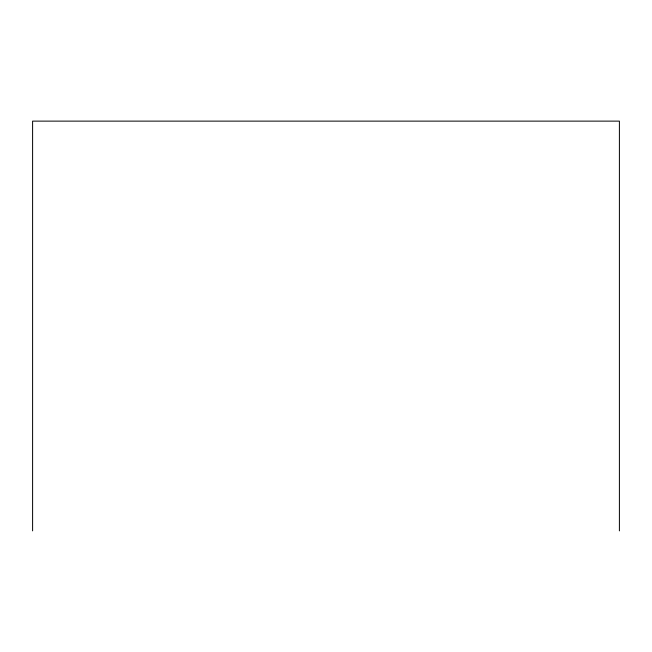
<?xml version="1.0" encoding="UTF-8"?>
<svg xmlns="http://www.w3.org/2000/svg" width="652" height="652" viewBox="0 0 652 652"><rect width="100%" height="100%" fill="white"/><g stroke="black" fill="none" stroke-linecap="round" stroke-linejoin="round"><path stroke-width="0.98" d="M619.4 530.875L619.4 121.125L32.6 121.125L32.6 530.875"/></g></svg>
